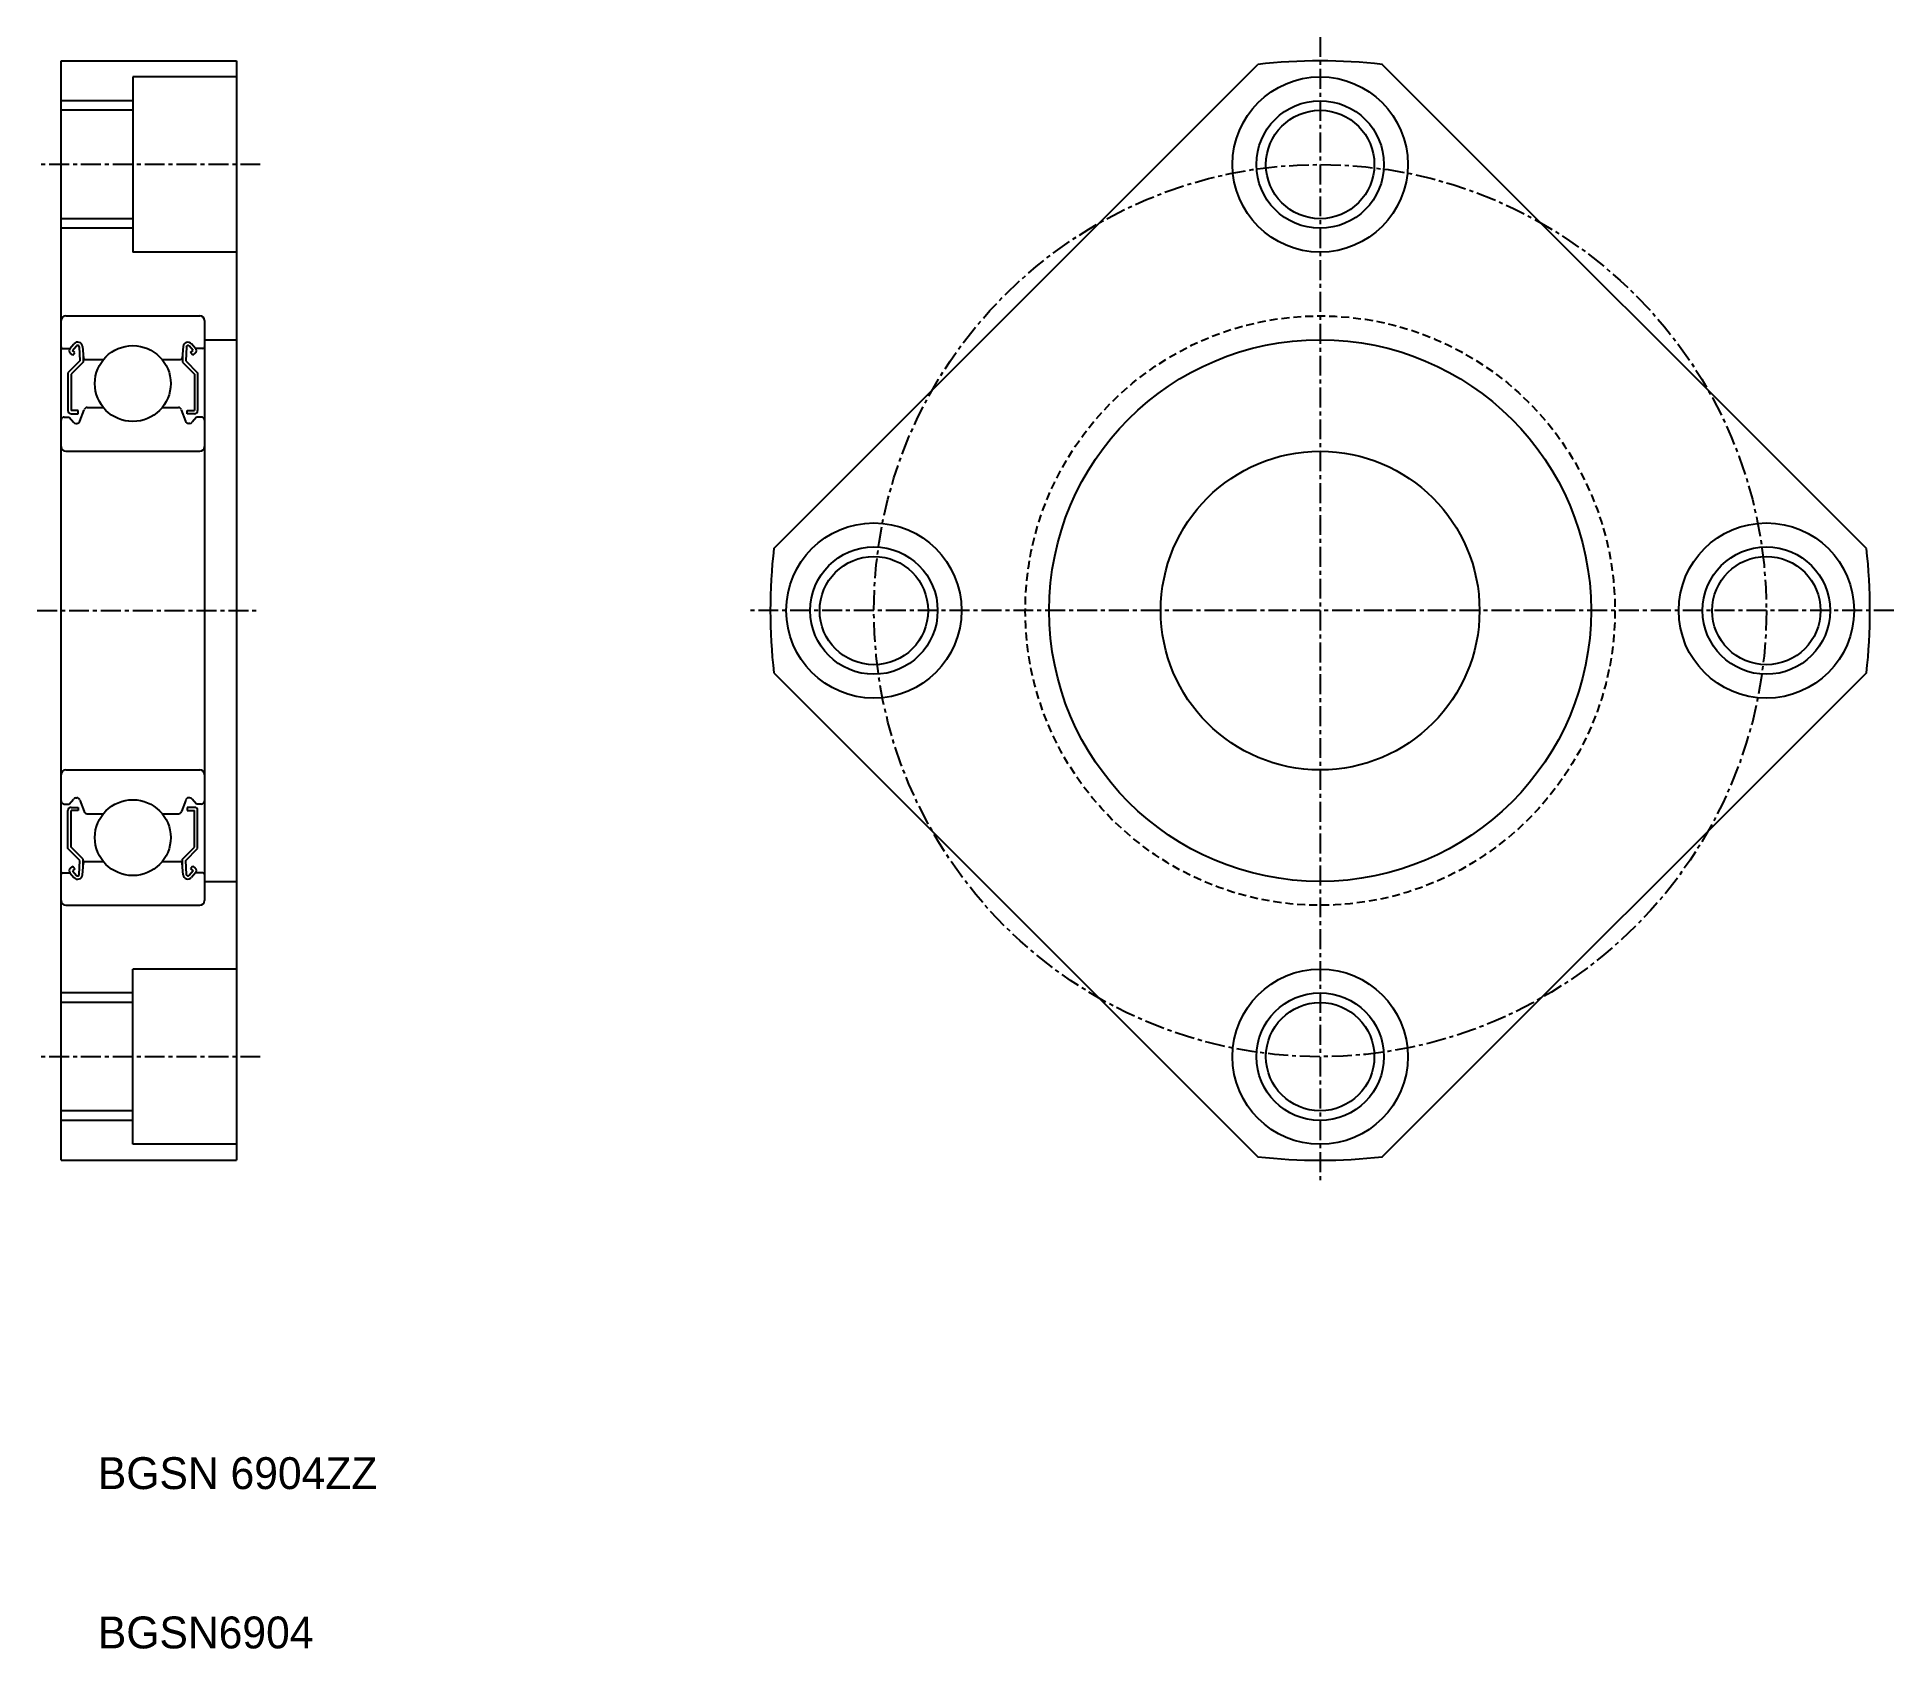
# Model space of a CAD drawing. Extents: x 129 to 246, y 65 to 166.
import ezdxf

# ---------------------------------------------------------------- set-up
doc = ezdxf.new("R2010")
doc.units = 0
doc.linetypes.add('CENTER', pattern=[2, 1.25, -0.25, 0.25, -0.25])
doc.linetypes.add('DASHED', pattern=[0.75, 0.5, -0.25])
doc.layers.get('0').update_dxf_attribs({"linetype": 'CONTINUOUS'})
doc.layers.add('CENTER', color=1, linetype='CENTER')

msp = doc.modelspace()

# ---------------------------------------------------------------- linework, layer by layer
at = {"color": 7, "linetype": 'CONTINUOUS'}
for p, q in [((130.66, 95.91), (130.66, 164.91)), ((130.66, 164.91), (141.66, 164.91)), ((141.66, 164.91), (141.66, 95.91)), ((175.38, 134.31), (205.75, 164.68)), ((243.94, 134.31), (213.56, 164.68)), ((135.16, 163.91), (135.16, 152.91)), ((141.66, 163.91), (135.16, 163.91)), ((135.16, 161.81), (130.66, 161.81)), ((135.16, 155.01), (130.66, 155.01)), ((141.66, 152.91), (135.16, 152.91)), ((130.96, 148.91), (139.36, 148.91)), ((139.66, 148.61), (139.66, 112.21)), ((130.76, 146.86), (131.22, 146.86)), ((131.22, 146.86), (131.47, 147.15)), ((131.37, 146.73), (131.62, 147.02)), ((131.8, 146.97), (131.84, 146.09)), ((132, 146.99), (132.06, 146.25)), ((138.32, 146.98), (138.26, 146.25)), ((138.52, 146.96), (138.48, 146.09)), ((138.95, 146.73), (138.7, 147.02)), ((139.1, 146.86), (138.85, 147.15)), ((139.56, 146.86), (139.1, 146.86)), ((139.66, 147.41), (141.66, 147.41)), ((131.84, 146.09), (131.09, 145.34)), ((131.4, 146.45), (131.24, 146.57)), ((132.04, 146.01), (131.29, 145.26)), ((131.52, 146.6), (131.37, 146.73)), ((131.4, 146.45), (131.52, 146.6)), ((132.04, 146.48), (132.04, 146.01)), ((132.16, 146.16), (133.31, 146.16)), ((137.01, 146.16), (138.16, 146.16)), ((138.28, 146.48), (138.28, 146.01)), ((138.28, 146.01), (139.03, 145.26)), ((138.48, 146.09), (139.23, 145.34)), ((138.79, 146.6), (138.95, 146.73)), ((138.92, 146.45), (138.79, 146.6)), ((138.92, 146.45), (139.07, 146.57)), ((131.09, 145.34), (131.09, 142.96)), ((131.29, 145.26), (131.29, 142.96)), ((139.03, 145.26), (139.03, 142.96)), ((139.23, 145.34), (139.23, 142.96)), ((130.86, 142.56), (131.16, 142.56)), ((131.16, 142.56), (131.43, 142.23)), ((131.74, 142.96), (131.29, 142.96)), ((131.29, 142.76), (131.74, 142.76)), ((131.59, 142.16), (131.65, 142.16)), ((131.74, 142.76), (131.74, 142.96)), ((131.84, 142.29), (132.11, 143.02)), ((132.3, 143.16), (133.31, 143.16)), ((137.01, 143.16), (138.02, 143.16)), ((138.48, 142.29), (138.21, 143.02)), ((138.58, 142.96), (139.03, 142.96)), ((138.58, 142.76), (138.58, 142.96)), ((139.03, 142.76), (138.58, 142.76)), ((138.73, 142.16), (138.66, 142.16)), ((139.16, 142.56), (138.88, 142.23)), ((139.46, 142.56), (139.16, 142.56)), ((130.96, 140.41), (139.36, 140.41)), ((175.38, 126.5), (205.75, 96.13)), ((243.94, 126.5), (213.56, 96.13)), ((130.96, 120.41), (139.36, 120.41)), ((130.86, 118.26), (131.16, 118.26)), ((131.09, 115.47), (131.09, 117.86)), ((131.16, 118.26), (131.43, 118.58)), ((131.29, 118.06), (131.74, 118.06)), ((131.74, 117.86), (131.29, 117.86)), ((131.29, 115.56), (131.29, 117.86)), ((131.59, 118.66), (131.65, 118.66)), ((131.74, 118.06), (131.74, 117.86)), ((131.84, 118.52), (132.11, 117.79)), ((138.48, 118.52), (138.21, 117.79)), ((139.03, 118.06), (138.58, 118.06)), ((138.58, 118.06), (138.58, 117.86)), ((138.58, 117.86), (139.03, 117.86)), ((138.73, 118.66), (138.66, 118.66)), ((139.16, 118.26), (138.88, 118.58)), ((139.03, 115.56), (139.03, 117.86)), ((139.46, 118.26), (139.16, 118.26)), ((139.23, 115.47), (139.23, 117.86)), ((132.3, 117.66), (133.31, 117.66)), ((137.01, 117.66), (138.02, 117.66)), ((131.84, 114.72), (131.09, 115.47)), ((132.04, 114.81), (131.29, 115.56)), ((138.28, 114.81), (139.03, 115.56)), ((138.48, 114.72), (139.23, 115.47)), ((131.4, 114.37), (131.24, 114.24)), ((131.52, 114.21), (131.37, 114.08)), ((131.4, 114.37), (131.52, 114.21)), ((131.8, 113.85), (131.84, 114.72)), ((132, 113.82), (132.06, 114.56)), ((132.04, 114.34), (132.04, 114.81)), ((132.16, 114.66), (133.31, 114.66)), ((137.01, 114.66), (138.16, 114.66)), ((138.32, 113.83), (138.26, 114.56)), ((138.28, 114.34), (138.28, 114.81)), ((138.52, 113.85), (138.48, 114.72)), ((138.92, 114.37), (138.79, 114.21)), ((138.79, 114.21), (138.95, 114.08)), ((138.92, 114.37), (139.07, 114.24)), ((130.76, 113.96), (131.22, 113.96)), ((131.22, 113.96), (131.47, 113.66)), ((131.37, 114.08), (131.62, 113.79)), ((138.95, 114.08), (138.7, 113.79)), ((139.1, 113.96), (138.85, 113.66)), ((139.56, 113.96), (139.1, 113.96)), ((139.66, 113.41), (141.66, 113.41)), ((130.96, 111.91), (139.36, 111.91)), ((141.66, 107.91), (135.16, 107.91)), ((135.16, 96.91), (135.16, 107.91)), ((135.16, 105.81), (130.66, 105.81)), ((135.16, 99.01), (130.66, 99.01)), ((141.66, 96.91), (135.16, 96.91)), ((130.66, 95.91), (141.66, 95.91))]:
    msp.add_line(p, q, dxfattribs=at)
at = {"color": 3, "linetype": 'CONTINUOUS'}
for p, q in [((135.16, 162.41), (130.66, 162.41)), ((135.16, 154.41), (130.66, 154.41)), ((135.16, 106.41), (130.66, 106.41)), ((135.16, 98.41), (130.66, 98.41))]:
    msp.add_line(p, q, dxfattribs=at)
at = {"color": 7, "linetype": 'CONTINUOUS'}
for centre, radius in [((209.66, 158.41), 5.5), ((209.66, 158.41), 3.4), ((135.16, 144.66), 2.38), ((209.66, 130.41), 17), ((209.66, 130.41), 10), ((181.66, 130.41), 5.5), ((237.66, 130.41), 5.5), ((181.66, 130.41), 3.4), ((237.66, 130.41), 3.4), ((135.16, 116.16), 2.38), ((209.66, 102.41), 5.5), ((209.66, 102.41), 3.4)]:
    msp.add_circle(centre, radius, dxfattribs=at)
at = {"color": 3, "linetype": 'CONTINUOUS'}
for centre in [(209.66, 158.41), (181.66, 130.41), (237.66, 130.41), (209.66, 102.41)]:
    msp.add_circle(centre, 4, dxfattribs=at)
at = {"color": 3, "linetype": 'DASHED'}
msp.add_circle((209.66, 130.41), 18.5, dxfattribs=at)
at = {"color": 7, "linetype": 'CONTINUOUS'}
for centre, radius, start, end in [((209.66, 130.41), 34.5, 83.5, 96.5), ((130.96, 148.61), 0.3, 90, 180), ((139.36, 148.61), 0.3, 0, 90), ((130.76, 146.96), 0.1, 180, 270), ((131.37, 146.73), 0.2, 140.001, 230.0801), ((131.7, 146.96), 0.3, 4.9967, 140.001), ((131.7, 146.96), 0.1, 2.8199, 140.0012), ((138.62, 146.95), 0.303, 40.0459, 175.0792), ((138.62, 146.95), 0.103, 39.874, 175.0048), ((138.95, 146.73), 0.2, 309.9138, 40.1318), ((139.56, 146.96), 0.1, 269.9995, 359.9913), ((132.16, 146.26), 0.1, 184.9967, 269.9995), ((138.16, 146.26), 0.1, 269.9995, 354.8557), ((130.86, 142.36), 0.2, 90, 180), ((131.29, 142.96), 0.2, 180, 270), ((131.59, 142.36), 0.2, 219.9921, 270), ((131.65, 142.36), 0.2, 270, 339.9919), ((132.3, 142.96), 0.2, 90, 159.9919), ((138.02, 142.96), 0.2, 19.8845, 90.0002), ((138.66, 142.36), 0.2, 199.8883, 269.9998), ((138.73, 142.36), 0.2, 269.9998, 319.8616), ((139.03, 142.96), 0.2, 269.9998, 359.9956), ((139.46, 142.36), 0.2, 359.9956, 90.0002), ((130.96, 140.71), 0.3, 180, 270), ((139.36, 140.71), 0.3, 270, 0), ((209.66, 130.41), 34.5, 173.5, 186.5), ((209.66, 130.41), 34.5, 353.5, 6.5), ((130.96, 120.11), 0.3, 90, 180), ((139.36, 120.11), 0.3, 0, 90), ((130.86, 118.46), 0.2, 180, 270), ((131.29, 117.86), 0.2, 90, 180), ((131.59, 118.46), 0.2, 90, 140.0079), ((131.65, 118.46), 0.2, 20.0081, 90), ((132.3, 117.86), 0.2, 200.0081, 270), ((138.02, 117.86), 0.2, 269.9998, 340.1155), ((138.66, 118.46), 0.2, 90.0002, 160.1117), ((138.73, 118.46), 0.2, 40.1384, 90.0002), ((139.03, 117.86), 0.2, 0.0044, 90.0002), ((139.46, 118.46), 0.2, 269.9998, 0.0044), ((131.37, 114.08), 0.2, 129.9199, 219.999), ((132.16, 114.56), 0.1, 90.0005, 175.0033), ((138.16, 114.56), 0.1, 5.1443, 90.0005), ((138.95, 114.08), 0.2, 319.8682, 50.0862), ((130.76, 113.86), 0.1, 90, 180), ((131.7, 113.85), 0.3, 219.999, 355.0033), ((131.7, 113.85), 0.1, 219.9988, 357.1801), ((138.62, 113.86), 0.303, 184.9208, 319.9541), ((138.62, 113.86), 0.103, 184.9952, 320.126), ((139.56, 113.86), 0.1, 0.0087, 90.0005), ((130.96, 112.21), 0.3, 180, 270), ((139.36, 112.21), 0.3, 270, 0), ((209.66, 130.41), 34.5, 263.5, 276.5)]:
    msp.add_arc(centre, radius, start, end, dxfattribs=at)
at = {"layer": 'CENTER', "color": 1, "linetype": 'CENTER'}
for p, q in [((209.66, 166.41), (209.66, 94.41)), ((143.16, 158.41), (129.16, 158.41)), ((129.16, 130.41), (143.16, 130.41)), ((245.66, 130.41), (173.66, 130.41)), ((143.16, 102.41), (129.16, 102.41))]:
    msp.add_line(p, q, dxfattribs=at)
msp.add_circle((209.66, 130.41), 28, dxfattribs=at)

# ---------------------------------------------------------------- texts
at = {"color": 7, "linetype": 'CONTINUOUS'}
for s, p in [('BGSN 6904ZZ', (132.97, 75.27)), ('BGSN6904', (132.97, 65.27))]:
    msp.add_text(s, height=2, dxfattribs=at).set_placement(p)

doc.saveas('drawing.dxf')
